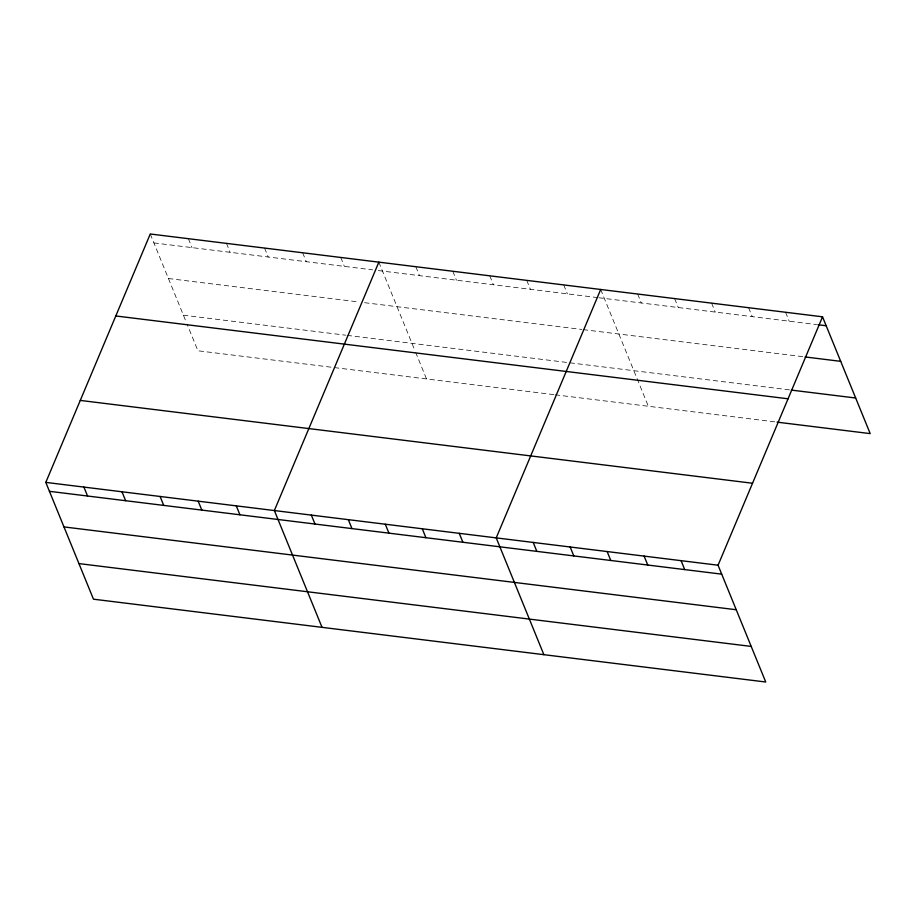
<?xml version="1.0" encoding="UTF-8"?>
<svg xmlns="http://www.w3.org/2000/svg" width="916" height="916" viewBox="0 0 916 916"><rect width="100%" height="100%" fill="white"/><g stroke="black" fill="none" stroke-linecap="round" stroke-linejoin="round"><path stroke-width="0.69" stroke-dasharray="4.58 3.44" d="M153.922 242.923L372.617 269.865M378.262 270.564L597.484 297.574M598.858 297.746L816.591 324.573M168.452 278.521L358.923 301.982M364.568 302.681L581.889 329.462M583.252 329.623L803.733 356.793M183.418 315.196L345.664 335.187M347.084 335.359L789.947 389.918M553.859 394.636L197.936 350.782L187.047 324.092M555.233 394.807L775.715 421.967M785.562 312.264L789.203 321.195M748.59 307.707L752.231 316.638M711.618 303.15L715.259 312.081M674.634 298.593L678.287 307.524M637.662 294.036L641.315 302.978M600.69 289.479L648.356 406.28M563.718 284.933L567.359 293.864M526.746 280.376L530.387 289.307M489.762 275.819L493.415 284.75M452.79 271.262L456.443 280.193M415.818 266.705L419.459 275.636M378.846 262.148L415.097 350.977M415.612 352.248L426.512 378.949M340.752 257.453L344.393 266.396M302.658 252.759L306.299 261.701M264.564 248.076L268.205 257.007M226.47 243.381L230.111 252.312M188.375 238.687L192.016 247.618M150.27 233.992L186.52 322.821"/><path stroke-width="1.37" d="M822.534 316.81L718.064 565.218L765.73 682.008L93.466 599.19L45.8 482.389L150.27 233.992L822.534 316.81L870.2 433.611L777.077 422.139M378.846 262.148L274.365 510.544L322.031 627.346M600.69 289.479L496.22 537.887L543.875 654.677M817.965 324.733L826.186 325.752M805.107 356.954L840.705 361.339M791.31 390.09L855.67 398.013M115.794 315.963L788.058 398.792M80.276 400.418L752.54 483.247M45.8 482.389L718.064 565.218M49.441 491.32L721.705 574.149M63.971 526.918L736.235 609.747M78.936 563.592L751.2 646.421M681.092 560.661L684.733 569.592M644.108 556.104L647.761 565.035M607.136 551.547L610.789 560.477M570.164 546.989L573.805 555.932M533.192 542.432L536.833 551.375M459.237 533.33L462.889 542.261M422.265 528.772L425.917 537.703M385.293 524.215L388.934 533.146M348.32 519.658L351.962 528.589M311.348 515.101L314.99 524.044M236.271 505.861L239.923 514.792M198.177 501.166L201.829 510.098M160.082 496.472L163.735 505.403M121.988 491.778L125.641 500.709M83.894 487.083L87.547 496.014"/></g></svg>
